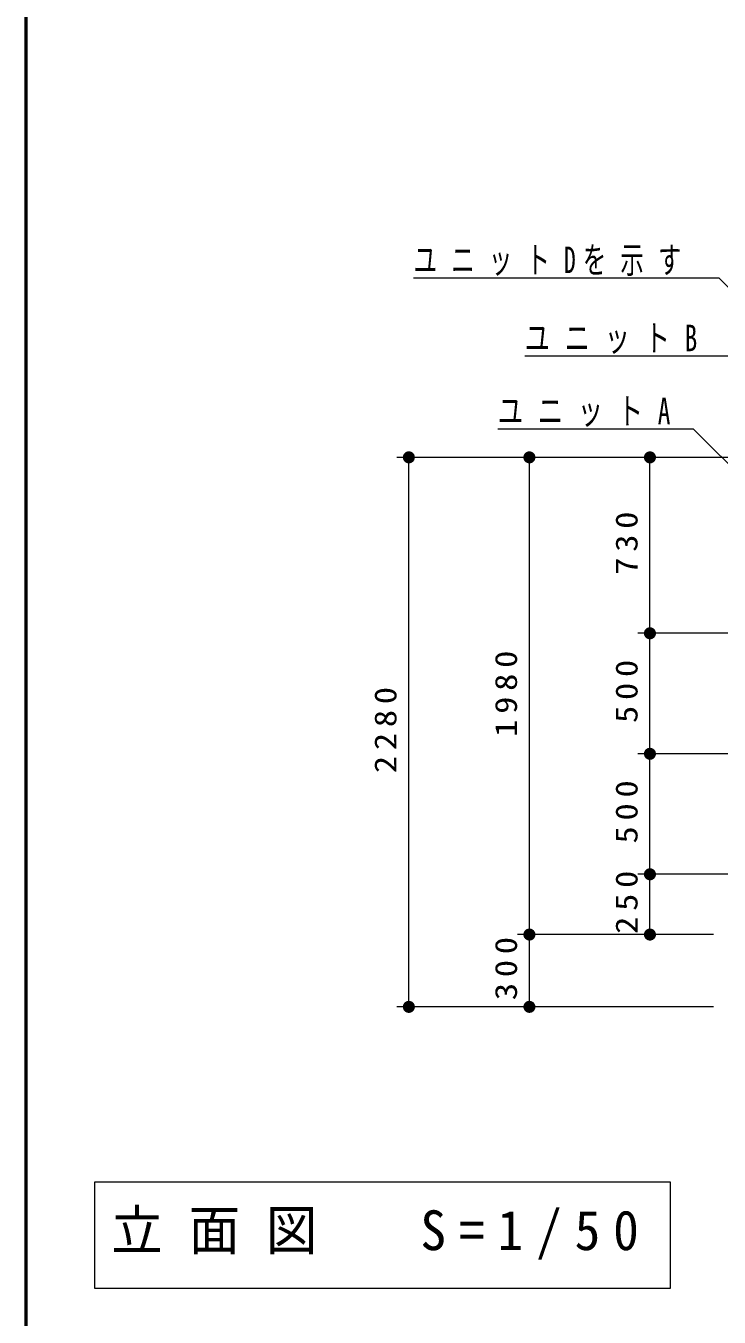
# Model space of a CAD drawing. Units: millimetres on the paper, scale 1:50. Extents: x -365 to 0, y -12 to 257.
# Drawn here: x -365 to -307.5, y 56.1 to 163.3 of the extents above; entities that cross this region are included whole.
import ezdxf

# ---------------------------------------------------------------- set-up
doc = ezdxf.new("R2010")
doc.units = ezdxf.units.MM
doc.layers.add('LY_3', color=7, linetype='Continuous', lineweight=25)
doc.layers.add('LY_4', color=7, linetype='Continuous', lineweight=13)
doc.styles.add('ＭＳ ゴシック', font='')
doc.styles.get('ＭＳ ゴシック').set_extended_font_data('MS Gothic')

# ---------------------------------------------------------------- blocks, each defined once
blk = doc.blocks.new('filled_dot')
at = {"color": 0, "linetype": 'Continuous', "lineweight": -2, "const_width": 1.25}
blk.add_lwpolyline([(-0.625, 0, 1), (0.625, 0, 1)], format="xyb", close=True, dxfattribs=at)

msp = doc.modelspace()

# ---------------------------------------------------------------- linework, layer by layer
at = {"layer": 'LY_3', "lineweight": 13}
for p, q in [((-332.83, 142.343), (-307.512, 142.343)), ((-307.512, 142.343), (-303.073, 137.904)), ((-323.613, 135.876), (-297.936, 135.876)), ((-325.846, 129.819), (-309.629, 129.819)), ((-309.629, 129.819), (-303.224, 123.414)), ((-324.224, 127.443), (-334.224, 127.443)), ((-333.224, 81.843), (-333.224, 127.443)), ((-314.224, 127.443), (-324.224, 127.443)), ((-323.224, 87.843), (-323.224, 127.443)), ((-303.952, 127.443), (-314.224, 127.443)), ((-313.224, 112.843), (-313.224, 127.443)), ((-303.952, 112.843), (-314.224, 112.843)), ((-303.952, 112.843), (-314.224, 112.843)), ((-313.224, 102.843), (-313.224, 112.843)), ((-303.952, 102.843), (-314.224, 102.843)), ((-303.952, 102.843), (-314.224, 102.843)), ((-313.224, 92.843), (-313.224, 102.843)), ((-303.952, 92.843), (-314.224, 92.843)), ((-313.224, 87.843), (-313.224, 92.843)), ((-307.952, 87.843), (-324.224, 87.843)), ((-307.952, 87.843), (-324.224, 87.843)), ((-323.224, 81.843), (-323.224, 87.843)), ((-307.952, 87.843), (-314.224, 87.843)), ((-324.224, 81.843), (-334.224, 81.843)), ((-307.952, 81.843), (-324.224, 81.843)), ((-359.315, 67.304), (-359.315, 58.504)), ((-311.515, 67.304), (-359.315, 67.304)), ((-311.515, 58.504), (-311.515, 67.304)), ((-359.315, 58.504), (-311.515, 58.504))]:
    msp.add_line(p, q, dxfattribs=at)
at = {"layer": 'LY_4', "lineweight": 50}
msp.add_line((-365, 257), (-365, 0), dxfattribs=at)

# ---------------------------------------------------------------- block references
at = {"layer": 'LY_3', "lineweight": 13, "xscale": 0.4, "yscale": 0.4}
for p, rotation in [((-333.224, 127.443), 270), ((-323.224, 127.443), 270), ((-313.224, 127.443), 270), ((-313.224, 112.843), 270), ((-313.224, 112.843), 90), ((-313.224, 102.843), 270), ((-313.224, 102.843), 90), ((-313.224, 92.843), 270), ((-313.224, 92.843), 90), ((-323.224, 87.843), 270), ((-323.224, 87.843), 90), ((-313.224, 87.843), 90), ((-333.224, 81.843), 90), ((-323.224, 81.843), 90)]:
    msp.add_blockref('filled_dot', p, dxfattribs=dict(at, rotation=rotation))

# ---------------------------------------------------------------- texts
at = {"layer": 'LY_3', "style": 'ＭＳ ゴシック'}
for s, insert, char_height, attachment_point in [('\\T1.6;\\W0.65;ユニットDを示す', (-332.83, 142.493), 2.199, 7), ('\\T1.58;\\W0.7;ユニットB', (-323.613, 136.026), 2.199, 7), ('\\T1.58;\\W0.7;ユニットA', (-325.846, 129.969), 2.199, 7), ('\\T1.5;\\W0.95;立面図\u3000S=1/50', (-357.915, 62.904), 3.299, 4)]:
    msp.add_mtext(s, dxfattribs=dict(at, insert=insert, char_height=char_height, attachment_point=attachment_point))
at = {"layer": 'LY_3', "char_height": 1.833, "attachment_point": 8, "rotation": 90, "style": 'ＭＳ ゴシック'}
for s, insert in [('\\T1.33;\\W1.15;730', (-314.224, 120.558)), ('\\T1.33;\\W1.15;1980', (-324.224, 108.066)), ('\\T1.33;\\W1.15;500', (-314.224, 108.259)), ('\\T1.33;\\W1.15;2280', (-334.224, 105.052)), ('\\T1.33;\\W1.15;500', (-314.224, 98.259)), ('\\T1.33;\\W1.15;250', (-314.224, 90.758)), ('\\T1.33;\\W1.15;300', (-324.224, 85.259))]:
    msp.add_mtext(s, dxfattribs=dict(at, insert=insert))

doc.saveas('drawing.dxf')
